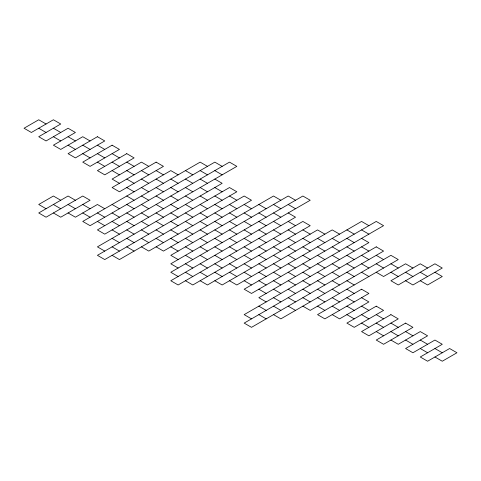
<?xml version="1.0" encoding="UTF-8"?>
<svg xmlns="http://www.w3.org/2000/svg" width="481" height="481" viewBox="0 0 481 481"><rect width="100%" height="100%" fill="white"/><g stroke="black" fill="none" stroke-linecap="round" stroke-linejoin="round"><path stroke-width="0.72" d="M368.903 225.673L361.568 221.434L244.168 289.213L251.509 293.452L376.238 221.434L383.579 225.673L258.844 297.691L266.179 301.924M361.568 229.912L368.903 234.145M427.603 268.037L420.262 263.798L390.915 280.742L398.25 284.98L434.938 263.798L442.273 268.037L412.926 284.98L405.591 280.742M434.938 272.27L442.273 276.509L427.603 284.98L420.262 280.742M295.532 200.258L288.191 196.02L170.797 263.798L178.132 268.037M346.891 229.912L354.226 234.145M361.568 238.384L368.903 242.616L244.168 314.634L251.509 318.867M412.926 268.037L405.591 263.798L383.579 276.509L376.238 272.27M420.262 272.27L427.603 276.509M222.156 166.366L214.821 162.133L97.421 229.912L104.762 234.145L229.491 162.133L236.832 166.366L97.421 246.855L104.762 251.088M280.856 200.258L273.521 196.02L170.797 255.327L178.132 259.566M288.191 204.491L295.532 208.73M339.556 234.145L332.215 229.912L236.832 284.98L229.491 280.742M346.891 238.384L354.226 242.616M361.568 246.855L368.903 251.088M376.238 255.327L383.579 259.566M390.915 263.798L398.25 268.037M405.591 272.27L412.926 276.509M207.479 166.366L200.144 162.133L90.085 225.673L82.75 221.434L170.797 170.605L178.132 174.837M214.821 170.605L222.156 174.837M273.521 204.491L280.856 208.73M288.191 212.963L295.532 217.202L178.132 284.98L170.797 280.742L310.203 200.258L302.868 196.02L170.797 272.27L178.132 276.509M324.879 234.145L317.544 229.912L222.156 284.98L214.821 280.742M332.215 238.384L339.556 242.616M346.891 246.855L354.226 251.088M361.568 255.327L368.903 259.566M376.238 263.798L383.579 268.037M390.915 272.27L398.25 276.509M200.144 170.605L207.479 174.837M214.821 179.076L222.156 183.309L97.421 255.327L104.762 259.566L229.491 187.548L236.832 191.787L119.432 259.566L112.097 255.327M258.844 204.491L266.179 208.73M273.521 212.963L280.856 217.202M288.191 221.434L295.532 225.673M302.868 229.912L310.203 234.145M317.544 238.384L324.879 242.616M332.215 246.855L339.556 251.088M346.891 255.327L354.226 259.566M361.568 263.798L368.903 268.037M185.468 170.605L192.809 174.837M200.144 179.076L207.479 183.309M214.821 187.548L222.156 191.787M229.491 196.02L236.832 200.258M244.168 204.491L251.509 208.73M258.844 212.963L266.179 217.202M273.521 221.434L280.856 225.673M288.191 229.912L295.532 234.145M302.868 238.384L310.203 242.616M317.544 246.855L324.879 251.088M332.215 255.327L339.556 259.566M346.891 263.798L354.226 268.037M361.568 272.27L368.903 276.509M185.468 179.076L192.809 183.309M200.144 187.548L207.479 191.787M214.821 196.02L222.156 200.258M229.491 204.491L236.832 208.73M244.168 212.963L251.509 217.202M258.844 221.434L266.179 225.673M273.521 229.912L280.856 234.145M288.191 238.384L295.532 242.616M302.868 246.855L310.203 251.088M317.544 255.327L324.879 259.566M332.215 263.798L339.556 268.037M346.891 272.27L354.226 276.509M148.785 166.366L141.444 162.133L112.097 179.076L119.432 183.309M156.121 170.605L163.456 174.837M170.797 179.076L178.132 183.309M185.468 187.548L192.809 191.787M200.144 196.02L207.479 200.258M214.821 204.491L222.156 208.73M229.491 212.963L236.832 217.202M244.168 221.434L251.509 225.673M258.844 229.912L266.179 234.145M273.521 238.384L280.856 242.616M288.191 246.855L295.532 251.088M302.868 255.327L310.203 259.566M317.544 263.798L324.879 268.037M332.215 272.27L339.556 276.509M346.891 280.742L354.226 284.98M90.085 140.951L82.75 136.712L60.738 149.423L53.397 145.184L75.409 132.479L68.074 128.241L46.062 140.951L38.727 136.712L60.738 124.008L53.397 119.769L31.385 132.479L24.05 128.241L38.727 119.769L46.062 124.008M97.421 145.184L104.762 149.423M112.097 153.661L119.432 157.894M126.774 162.133L134.109 166.366M141.444 170.605L148.785 174.837M156.121 179.076L163.456 183.309M170.797 187.548L178.132 191.787M185.468 196.02L192.809 200.258M200.144 204.491L207.479 208.73M214.821 212.963L222.156 217.202M229.491 221.434L236.832 225.673M244.168 229.912L251.509 234.145M258.844 238.384L266.179 242.616M273.521 246.855L280.856 251.088M288.191 255.327L295.532 259.566M302.868 263.798L310.203 268.037M317.544 272.27L324.879 276.509M332.215 280.742L339.556 284.98M346.891 289.213L354.226 293.452M361.568 297.691L368.903 301.924L339.556 318.867L332.215 314.634M53.397 128.241L60.738 132.479M68.074 136.712L75.409 140.951M82.75 145.184L90.085 149.423M97.421 153.661L104.762 157.894M112.097 162.133L119.432 166.366M126.774 170.605L134.109 174.837M141.444 179.076L148.785 183.309M156.121 187.548L163.456 191.787M170.797 196.02L178.132 200.258M185.468 204.491L192.809 208.73M200.144 212.963L207.479 217.202M214.821 221.434L222.156 225.673M229.491 229.912L236.832 234.145M244.168 238.384L251.509 242.616M258.844 246.855L266.179 251.088M273.521 255.327L280.856 259.566M288.191 263.798L295.532 268.037M302.868 272.27L310.203 276.509M317.544 280.742L324.879 284.98M332.215 289.213L339.556 293.452M346.891 297.691L354.226 301.924M361.568 306.163L368.903 310.395M376.238 314.634L383.579 318.867M390.915 323.106L398.25 327.339M405.591 331.577L412.926 335.816M420.262 340.049L427.603 344.288M434.938 348.521L442.273 352.759M38.727 128.241L46.062 132.479M53.397 136.712L60.738 140.951M68.074 145.184L75.409 149.423M82.75 153.661L90.085 157.894M97.421 162.133L104.762 166.366M112.097 170.605L119.432 174.837M126.774 179.076L134.109 183.309M141.444 187.548L148.785 191.787M156.121 196.02L163.456 200.258M170.797 204.491L178.132 208.73M185.468 212.963L192.809 217.202M200.144 221.434L207.479 225.673M214.821 229.912L222.156 234.145M229.491 238.384L236.832 242.616M244.168 246.855L251.509 251.088M258.844 255.327L266.179 259.566M273.521 263.798L280.856 268.037M288.191 272.27L295.532 276.509M302.868 280.742L310.203 284.98M317.544 289.213L324.879 293.452M332.215 297.691L339.556 301.924M346.891 306.163L354.226 310.395M361.568 314.634L368.903 318.867M376.238 323.106L383.579 327.339M390.915 331.577L398.25 335.816M405.591 340.049L412.926 344.288M420.262 348.521L427.603 352.759M434.938 356.992L442.273 361.231L456.95 352.759L449.615 348.521L427.603 361.231L420.262 356.992L442.273 344.288L434.938 340.049L412.926 352.759L405.591 348.521L427.603 335.816L420.262 331.577L398.25 344.288L390.915 340.049M126.774 187.548L134.109 191.787M141.444 196.02L148.785 200.258M156.121 204.491L163.456 208.73M170.797 212.963L178.132 217.202M185.468 221.434L192.809 225.673M200.144 229.912L207.479 234.145M214.821 238.384L222.156 242.616M229.491 246.855L236.832 251.088M244.168 255.327L251.509 259.566M258.844 263.798L266.179 268.037M273.521 272.27L280.856 276.509M288.191 280.742L295.532 284.98M302.868 289.213L310.203 293.452M317.544 297.691L324.879 301.924M332.215 306.163L339.556 310.395M346.891 314.634L354.226 318.867M361.568 323.106L368.903 327.339M376.238 331.577L383.579 335.816M126.774 196.02L134.109 200.258M141.444 204.491L148.785 208.73M156.121 212.963L163.456 217.202M170.797 221.434L178.132 225.673M185.468 229.912L192.809 234.145M200.144 238.384L207.479 242.616M214.821 246.855L222.156 251.088M229.491 255.327L236.832 259.566M244.168 263.798L251.509 268.037M258.844 272.27L266.179 276.509M273.521 280.742L280.856 284.98M288.191 289.213L295.532 293.452M302.868 297.691L310.203 301.924M317.544 306.163L324.879 310.395M126.774 204.491L134.109 208.73M141.444 212.963L148.785 217.202M156.121 221.434L163.456 225.673M170.797 229.912L178.132 234.145M185.468 238.384L192.809 242.616M200.144 246.855L207.479 251.088M214.821 255.327L222.156 259.566M229.491 263.798L236.832 268.037M244.168 272.27L251.509 276.509M258.844 280.742L266.179 284.98M273.521 289.213L280.856 293.452M288.191 297.691L295.532 301.924M302.868 306.163L310.203 310.395L398.25 259.566L390.915 255.327L280.856 318.867L273.521 314.634M112.097 204.491L119.432 208.73M126.774 212.963L134.109 217.202M141.444 221.434L148.785 225.673M156.121 229.912L163.456 234.145M170.797 238.384L178.132 242.616M185.468 246.855L192.809 251.088M200.144 255.327L207.479 259.566M214.821 263.798L222.156 268.037M229.491 272.27L236.832 276.509M244.168 280.742L251.509 284.98M258.844 289.213L266.179 293.452M273.521 297.691L280.856 301.924M288.191 306.163L295.532 310.395M104.762 208.73L97.421 204.491L75.409 217.202L68.074 212.963M112.097 212.963L119.432 217.202M126.774 221.434L134.109 225.673M141.444 229.912L148.785 234.145M156.121 238.384L163.456 242.616M170.797 246.855L178.132 251.088M185.468 255.327L192.809 259.566M200.144 263.798L207.479 268.037M214.821 272.27L222.156 276.509M273.521 306.163L280.856 310.395M75.409 200.258L68.074 196.02L38.727 212.963L46.062 217.202L82.75 196.02L90.085 200.258L60.738 217.202L53.397 212.963M82.75 204.491L90.085 208.73M97.421 212.963L104.762 217.202M112.097 221.434L119.432 225.673M126.774 229.912L134.109 234.145M141.444 238.384L148.785 242.616M156.121 246.855L163.456 251.088L251.509 200.258L244.168 196.02L148.785 251.088L141.444 246.855M185.468 263.798L192.809 268.037M200.144 272.27L207.479 276.509M258.844 306.163L266.179 310.395M60.738 200.258L53.397 196.02L38.727 204.491L46.062 208.73M68.074 204.491L75.409 208.73M82.75 212.963L90.085 217.202M97.421 221.434L104.762 225.673M112.097 229.912L119.432 234.145M126.774 238.384L134.109 242.616M185.468 272.27L192.809 276.509M200.144 280.742L207.479 284.98L310.203 225.673L302.868 221.434L192.809 284.98L185.468 280.742M258.844 314.634L266.179 318.867M53.397 204.491L60.738 208.73M112.097 238.384L119.432 242.616M126.774 246.855L134.109 251.088M112.097 246.855L119.432 251.088M97.421 136.712L68.074 153.661L75.409 157.894L104.762 140.951L97.421 136.712M112.097 145.184L82.75 162.133L90.085 166.366L119.432 149.423L112.097 145.184M126.774 153.661L97.421 170.605L104.762 174.837L134.109 157.894L126.774 153.661M156.121 162.133L112.097 187.548L119.432 191.787L163.456 166.366L156.121 162.133M376.238 246.855L244.168 323.106L251.509 327.339L383.579 251.088L376.238 246.855M361.568 289.213L317.544 314.634L324.879 318.867L368.903 293.452L361.568 289.213M376.238 306.163L346.891 323.106L354.226 327.339L383.579 310.395L376.238 306.163M390.915 314.634L361.568 331.577L368.903 335.816L398.25 318.867L390.915 314.634M405.591 323.106L376.238 340.049L383.579 344.288L412.926 327.339L405.591 323.106"/></g></svg>
